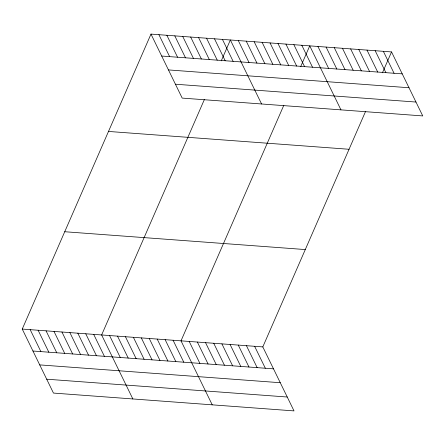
<?xml version="1.0" encoding="UTF-8"?>
<svg xmlns="http://www.w3.org/2000/svg" width="445" height="445" viewBox="0 0 445 445"><rect width="100%" height="100%" fill="white"/><g stroke="black" fill="none" stroke-linecap="round" stroke-linejoin="round"><path stroke-width="0.67" d="M365.606 111.345L262.806 346.905L294.017 410.902L53.461 393.074L22.25 329.072L150.983 34.098L391.539 51.926L422.75 115.928L182.194 98.095L150.983 34.098M204.433 99.396L101.632 334.957L132.849 398.954M221.26 60.843L230.365 39.983L261.577 103.98M283.815 105.281L181.015 340.842L212.232 404.839M300.642 66.728L309.748 45.868L340.959 109.865M382.433 72.785L391.539 51.926M161.685 56.042L402.241 73.87M168.455 69.921L409.005 87.748M175.425 84.216L415.98 102.05M108.502 131.442L349.052 149.27M64.731 231.734L305.287 249.562M22.25 329.072L262.806 346.905M32.952 351.016L273.508 368.844M39.722 364.894L280.278 382.722M46.697 379.196L287.248 397.023M383.356 51.32L394.059 73.264M375.18 50.713L385.882 72.657M366.997 50.107L377.699 72.051M358.82 49.501L369.522 71.445M350.643 48.894L361.346 70.838M342.461 48.288L353.163 70.232M334.284 47.687L344.986 69.626M326.107 47.081L336.809 69.02M317.925 46.475L328.627 68.413M301.81 45.279L312.512 67.217M293.872 44.689L304.575 66.633M285.935 44.099L296.637 66.044M277.997 43.51L288.694 65.454M270.054 42.926L280.756 64.864M262.116 42.336L272.818 64.28M254.178 41.747L264.881 63.691M246.241 41.157L256.943 63.101M238.303 40.573L249.005 62.511M222.428 39.394L233.13 61.338M214.49 38.804L225.192 60.748M206.552 38.214L217.249 60.158M198.609 37.63L209.311 59.569M190.671 37.041L201.374 58.985M182.734 36.451L193.436 58.395M174.796 35.861L185.498 57.806M166.858 35.277L177.561 57.216M158.921 34.688L169.623 56.626M254.623 346.299L265.326 368.238M246.447 345.693L257.149 367.631M238.27 345.086L248.972 367.025M230.087 344.48L240.79 366.424M221.91 343.874L232.613 365.818M213.734 343.267L224.436 365.212M205.551 342.661L216.253 364.605M197.374 342.055L208.076 363.999M189.197 341.449L199.9 363.393M173.077 340.253L183.779 362.197M165.139 339.663L175.842 361.607M157.202 339.079L167.904 361.017M149.264 338.489L159.966 360.433M141.326 337.9L152.029 359.844M133.389 337.31L144.091 359.254M125.446 336.726L136.148 358.664M117.508 336.136L128.21 358.075M109.57 335.547L120.272 357.491M93.695 334.367L104.397 356.311M85.757 333.783L96.459 355.722M77.819 333.194L88.522 355.138M69.882 332.604L80.584 354.548M61.944 332.014L72.646 353.959M54.001 331.43L64.703 353.369M46.063 330.841L56.765 352.779M38.125 330.251L48.828 352.195M30.188 329.662L40.89 351.606"/></g></svg>
